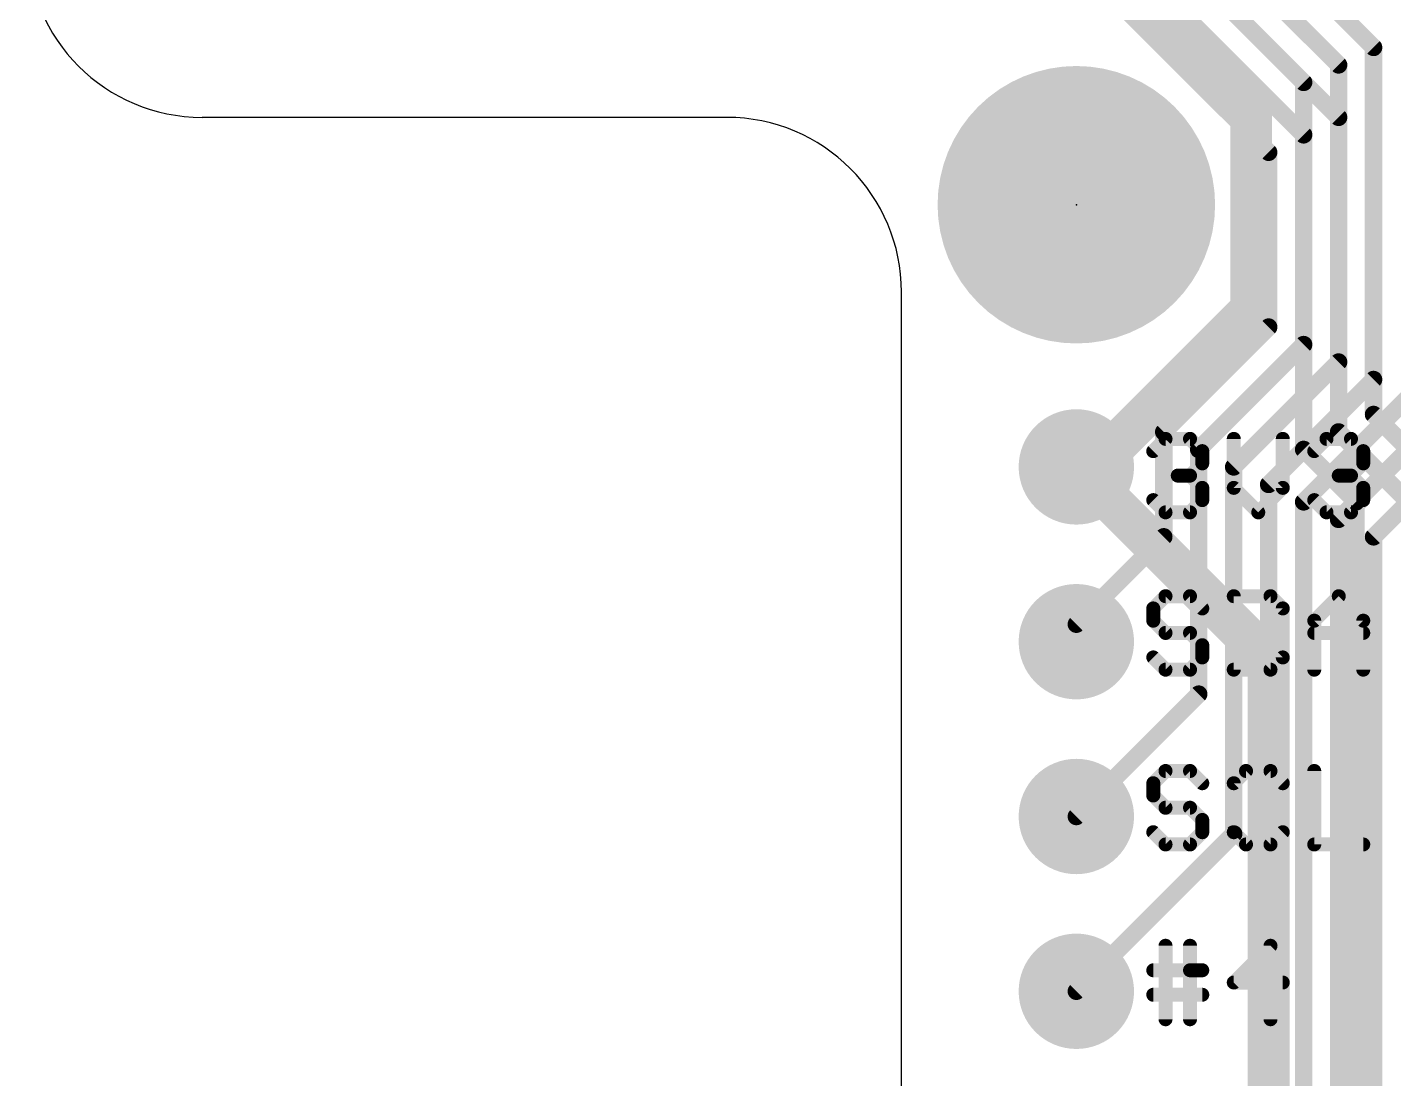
# Model space of a CAD drawing. Extents: x -20.4 to 20.4, y -21.6 to 33.
# Drawn here: x -20.32 to -0.47, y 6.35 to 21.63 of the extents above; entities that cross this region are included whole.
import ezdxf

# ---------------------------------------------------------------- set-up
doc = ezdxf.new("R2010")
doc.units = 0
for name, color, linetype in [('1', 12, 'CONTINUOUS'), ('16', 132, 'CONTINUOUS'), ('17', 110, 'CONTINUOUS'), ('20', 53, 'CONTINUOUS'), ('21', 40, 'CONTINUOUS'), ('23', 53, 'CONTINUOUS'), ('39', 12, 'CONTINUOUS'), ('40', 132, 'CONTINUOUS'), ('41', 12, 'CONTINUOUS'), ('42', 132, 'CONTINUOUS')]:
    doc.layers.add(name, color=color, linetype=linetype)

# ---------------------------------------------------------------- blocks, each defined once
blk = doc.blocks.new('ROUNDP')
at = {"const_width": 0.5}
blk.add_lwpolyline([(0, -0.25, 1), (0, 0.25, 1), (0, -0.25)], format="xyb", dxfattribs=at)

msp = doc.modelspace()

# ---------------------------------------------------------------- linework, layer by layer
at = {"layer": '1', "const_width": 0.254}
for points in [[(-4.064, 23.114), (-1.27, 20.32)], [(-0.762, 21.336), (-2.54, 23.114)], [(-4.318, 22.606), (-1.778, 20.066)], [(-2.286, 19.812), (-4.572, 22.098)], [(-0.762, 16.51), (-0.762, 21.336)], [(-1.27, 16.764), (-1.27, 20.32)], [(-1.778, 17.018), (-1.778, 20.066)], [(-2.286, 17.272), (-2.286, 19.812)], [(-3.81, 15.748), (-2.286, 17.272)], [(-3.302, 15.494), (-1.778, 17.018)], [(-2.794, 15.24), (-1.27, 16.764)], [(-2.286, 14.986), (-0.762, 16.51)], [(-0.254, 16.256), (-1.778, 14.732)], [(0.254, 16.002), (-1.27, 14.478)], [(-3.81, 14.224), (-3.81, 15.748)], [(0.762, 15.748), (-0.762, 14.224)], [(-3.302, 11.938), (-3.302, 15.494)], [(-2.794, 9.906), (-2.794, 15.24)], [(-2.286, 5.334), (-2.286, 14.986)], [(-1.778, 14.732), (-1.778, 3.302)], [(-1.27, 1.27), (-1.27, 14.478)], [(-5.08, 12.954), (-3.81, 14.224)], [(-0.762, 14.224), (-0.762, -1.27)], [(-5.08, 12.7), (-5.08, 12.954)], [(-5.08, 10.16), (-3.302, 11.938)], [(-5.08, 7.62), (-2.794, 9.906)]]:
    msp.add_lwpolyline(points, dxfattribs=at)
at = {"layer": '1', "const_width": 0.127}
for points in [[(-0.6985, 21.336, 1), (-0.8255, 21.336)], [(-0.8069, 21.2911, 1), (-0.7171, 21.3809)], [(-1.2065, 20.32, 1), (-1.3335, 20.32)], [(-1.3149, 20.2751, 1), (-1.2251, 20.3649)], [(-1.7145, 20.066, 1), (-1.8415, 20.066)], [(-1.8229, 20.0211, 1), (-1.7331, 20.1109)], [(-2.2225, 19.812, 1), (-2.3495, 19.812)], [(-2.3309, 19.7671, 1), (-2.2411, 19.8569)], [(-2.3495, 17.272, 1), (-2.2225, 17.272)], [(-2.2411, 17.2271, 1), (-2.3309, 17.3169)], [(-1.8415, 17.018, 1), (-1.7145, 17.018)], [(-1.7331, 16.9731, 1), (-1.8229, 17.0629)], [(-1.2251, 16.7191, 1), (-1.3149, 16.8089)], [(-1.3335, 16.764, 1), (-1.2065, 16.764)], [(-0.8255, 16.51, 1), (-0.6985, 16.51)], [(-0.7171, 16.4651, 1), (-0.8069, 16.5549)], [(-3.7465, 15.748, 1), (-3.8735, 15.748)], [(-3.8549, 15.7929, 1), (-3.7651, 15.7031)], [(-3.2385, 15.494, 1), (-3.3655, 15.494)], [(-3.3469, 15.5389, 1), (-3.2571, 15.4491)], [(-2.7305, 15.24, 1), (-2.8575, 15.24)], [(-2.8389, 15.2849, 1), (-2.7491, 15.1951)], [(-2.2225, 14.986, 1), (-2.3495, 14.986)], [(-2.3309, 15.0309, 1), (-2.2411, 14.9411)], [(-1.7145, 14.732, 1), (-1.8415, 14.732)], [(-1.8229, 14.7769, 1), (-1.7331, 14.6871)], [(-1.2065, 14.478, 1), (-1.3335, 14.478)], [(-1.3149, 14.5229, 1), (-1.2251, 14.4331)], [(-3.7651, 14.1791, 1), (-3.8549, 14.2689)], [(-0.6985, 14.224, 1), (-0.8255, 14.224)], [(-0.8069, 14.2689, 1), (-0.7171, 14.1791)], [(-3.8735, 14.224, 1), (-3.7465, 14.224)], [(-5.0165, 12.954, 1), (-5.1435, 12.954)], [(-5.1249, 12.9989, 1), (-5.0351, 12.9091)], [(-5.1435, 12.7, 1), (-5.0165, 12.7)], [(-3.3655, 11.938, 1), (-3.2385, 11.938)], [(-3.2571, 11.8931, 1), (-3.3469, 11.9829)], [(-5.1249, 10.2049, 1), (-5.0351, 10.1151)], [(-2.8575, 9.906, 1), (-2.7305, 9.906)], [(-2.7491, 9.8611, 1), (-2.8389, 9.9509)], [(-5.1249, 7.6649, 1), (-5.0351, 7.5751)]]:
    msp.add_lwpolyline(points, format="xyb", dxfattribs=at)
at = {"layer": '16'}
for points, const_width in [([(-3.81, 24.384), (-0.762, 21.336)], 0.254), ([(-4.064, 23.876), (-1.27, 21.082)], 0.254), ([(-3.81, 22.86), (-1.778, 20.828)], 0.254), ([(-4.064, 22.098), (-2.54, 20.574)], 0.6096), ([(-0.762, 21.336), (-0.762, 16.002)], 0.254), ([(-1.27, 21.082), (-1.27, 15.748)], 0.254), ([(-2.54, 20.574), (-2.54, 17.526)], 0.6096), ([(-1.778, 20.828), (-1.778, 15.494)], 0.254), ([(-2.54, 17.526), (-4.826, 15.24)], 0.6096), ([(-0.762, 16.002), (0.254, 14.986)], 0.254), ([(-1.27, 15.748), (-0.254, 14.732)], 0.254), ([(-4.826, 15.24), (-5.08, 15.24)], 0.6096), ([(-5.08, 15.24), (-2.286, 12.446)], 0.6096), ([(-1.778, 15.494), (-1.016, 14.732)], 0.254), ([(-1.016, 14.732), (-1.016, -4.572)], 0.254), ([(-2.286, 12.446), (-2.286, -1.524)], 0.6096)]:
    msp.add_lwpolyline(points, dxfattribs=dict(at, const_width=const_width))
for points, const_width in [([(-0.6985, 21.336, 1), (-0.8255, 21.336)], 0.127), ([(-0.8069, 21.2911, 1), (-0.7171, 21.3809)], 0.127), ([(-1.2065, 21.082, 1), (-1.3335, 21.082)], 0.127), ([(-1.3149, 21.0371, 1), (-1.2251, 21.1269)], 0.127), ([(-2.3876, 20.574, 1), (-2.6924, 20.574)], 0.3048), ([(-1.7145, 20.828, 1), (-1.8415, 20.828)], 0.127), ([(-1.8229, 20.7831, 1), (-1.7331, 20.8729)], 0.127), ([(-2.6478, 20.4662, 1), (-2.4322, 20.6818)], 0.3048), ([(-2.6924, 17.526, 1), (-2.3876, 17.526)], 0.3048), ([(-2.4322, 17.4182, 1), (-2.6478, 17.6338)], 0.3048), ([(-0.7171, 16.0469, 1), (-0.8069, 15.9571)], 0.127), ([(-0.8255, 16.002, 1), (-0.6985, 16.002)], 0.127), ([(-1.2251, 15.7929, 1), (-1.3149, 15.7031)], 0.127), ([(-1.3335, 15.748, 1), (-1.2065, 15.748)], 0.127), ([(-4.9722, 15.3478, 1), (-5.1878, 15.1322)], 0.3048), ([(-5.08, 15.3924, 1), (-5.08, 15.0876)], 0.3048), ([(-4.9338, 15.3478, 1), (-4.7182, 15.1322)], 0.3048), ([(-4.826, 15.0876, 1), (-4.826, 15.3924)], 0.3048), ([(-1.7331, 15.5389, 1), (-1.8229, 15.4491)], 0.127), ([(-1.8415, 15.494, 1), (-1.7145, 15.494)], 0.127), ([(-0.9525, 14.732, 1), (-1.0795, 14.732)], 0.127), ([(-1.0609, 14.6871, 1), (-0.9711, 14.7769)], 0.127), ([(-2.1336, 12.446, 1), (-2.4384, 12.446)], 0.3048), ([(-2.3938, 12.3382, 1), (-2.1782, 12.5538)], 0.3048)]:
    msp.add_lwpolyline(points, format="xyb", dxfattribs=dict(at, const_width=const_width))
at = {"layer": '20'}
for p, q in [((-10.16, 20.32), (-17.78, 20.32)), ((-7.62, -19.05), (-7.62, 17.78))]:
    msp.add_line(p, q, dxfattribs=at)
for centre, start, end in [((-17.78, 22.86), 180, 270), ((-10.16, 17.78), 0, 90)]:
    msp.add_arc(centre, 2.54, start, end, dxfattribs=at)
at = {"layer": '21'}
for points, const_width in [([(-5.08, 17.3, 1), (-5.08, 20.8, 1), (-5.08, 17.3)], 0.2032), ([(-3.7845, 15.6981, 1), (-3.7845, 15.5965)], 0.1016), ([(-3.7485, 15.6114, 1), (-3.8204, 15.6832)], 0.1016), ([(-3.3926, 15.6832, 1), (-3.4645, 15.6114)], 0.1016), ([(-3.4285, 15.5965, 1), (-3.4285, 15.6981)], 0.1016), ([(-2.7422, 15.6473, 1), (-2.8438, 15.6473)], 0.1016), ([(-2.0304, 15.6473, 1), (-2.132, 15.6473)], 0.1016), ([(-1.4457, 15.6981, 1), (-1.4457, 15.5965)], 0.1016), ([(-1.4097, 15.6114, 1), (-1.4816, 15.6832)], 0.1016), ([(-1.0538, 15.6832, 1), (-1.1257, 15.6114)], 0.1016), ([(-1.0897, 15.5965, 1), (-1.0897, 15.6981)], 0.1016), ([(-3.9983, 15.5053, 1), (-3.9265, 15.4334)], 0.1016), ([(-3.1998, 15.4694, 1), (-3.3014, 15.4694)], 0.1016), ([(-3.2865, 15.4334, 1), (-3.2147, 15.5053)], 0.1016), ([(-1.6595, 15.5053, 1), (-1.5877, 15.4334)], 0.1016), ([(-0.861, 15.4694, 1), (-0.9626, 15.4694)], 0.1016), ([(-0.9477, 15.4334, 1), (-0.8759, 15.5053)], 0.1016), ([(-3.3014, 15.2914, 1), (-3.1998, 15.2914)], 0.1016), ([(-3.2147, 15.2555, 1), (-3.2865, 15.3273)], 0.1016), ([(-0.9626, 15.2914, 1), (-0.861, 15.2914)], 0.1016), ([(-0.8759, 15.2555, 1), (-0.9477, 15.3273)], 0.1016), ([(-3.6065, 15.1643, 1), (-3.6065, 15.0627)], 0.1016), ([(-3.3926, 15.1494, 1), (-3.4645, 15.0775)], 0.1016), ([(-3.4645, 15.1494, 1), (-3.3926, 15.0775)], 0.1016), ([(-3.4285, 15.0627, 1), (-3.4285, 15.1643)], 0.1016), ([(-1.2677, 15.1643, 1), (-1.2677, 15.0627)], 0.1016), ([(-1.0538, 15.1494, 1), (-1.1257, 15.0775)], 0.1016), ([(-1.1257, 15.1494, 1), (-1.0538, 15.0775)], 0.1016), ([(-1.0897, 15.0627, 1), (-1.0897, 15.1643)], 0.1016), ([(-3.1998, 14.9355, 1), (-3.3014, 14.9355)], 0.1016), ([(-3.2865, 14.8996, 1), (-3.2147, 14.9714)], 0.1016), ([(-2.7571, 14.9714, 1), (-2.8289, 14.8996)], 0.1016), ([(-2.8438, 14.9355, 1), (-2.7422, 14.9355)], 0.1016), ([(-2.132, 14.9355, 1), (-2.0304, 14.9355)], 0.1016), ([(-2.0453, 14.8996, 1), (-2.1171, 14.9714)], 0.1016), ([(-0.861, 14.9355, 1), (-0.9626, 14.9355)], 0.1016), ([(-0.9477, 14.8996, 1), (-0.8759, 14.9714)], 0.1016), ([(-3.9265, 14.7935, 1), (-3.9983, 14.7216)], 0.1016), ([(-3.3014, 14.7576, 1), (-3.1998, 14.7576)], 0.1016), ([(-3.2147, 14.7216, 1), (-3.2865, 14.7935)], 0.1016), ([(-1.5877, 14.7935, 1), (-1.6595, 14.7216)], 0.1016), ([(-0.9626, 14.7576, 1), (-0.861, 14.7576)], 0.1016), ([(-0.8759, 14.7216, 1), (-0.9477, 14.7935)], 0.1016), ([(-3.7845, 14.6304, 1), (-3.7845, 14.5288)], 0.1016), ([(-3.8204, 14.5437, 1), (-3.7485, 14.6155)], 0.1016), ([(-3.4645, 14.6155, 1), (-3.3926, 14.5437)], 0.1016), ([(-3.4285, 14.5288, 1), (-3.4285, 14.6304)], 0.1016), ([(-2.473, 14.6155, 1), (-2.4012, 14.5437)], 0.1016), ([(-2.473, 14.5437, 1), (-2.4012, 14.6155)], 0.1016), ([(-1.4457, 14.6304, 1), (-1.4457, 14.5288)], 0.1016), ([(-1.4816, 14.5437, 1), (-1.4097, 14.6155)], 0.1016), ([(-1.1257, 14.6155, 1), (-1.0538, 14.5437)], 0.1016), ([(-1.0897, 14.5288, 1), (-1.0897, 14.6304)], 0.1016), ([(-3.7845, 13.4121, 1), (-3.7845, 13.3105)], 0.1016), ([(-3.7485, 13.3254, 1), (-3.8204, 13.3972)], 0.1016), ([(-3.3926, 13.3972, 1), (-3.4645, 13.3254)], 0.1016), ([(-3.4285, 13.3105, 1), (-3.4285, 13.4121)], 0.1016), ([(-2.7422, 13.3613, 1), (-2.8438, 13.3613)], 0.1016), ([(-2.793, 13.4121, 1), (-2.793, 13.3105)], 0.1016), ([(-2.2232, 13.3972, 1), (-2.2951, 13.3254)], 0.1016), ([(-2.2591, 13.3105, 1), (-2.2591, 13.4121)], 0.1016), ([(-1.2318, 13.3972, 1), (-1.3036, 13.3254)], 0.1016), ([(-1.2318, 13.3254, 1), (-1.3036, 13.3972)], 0.1016), ([(-3.9116, 13.1834, 1), (-4.0132, 13.1834)], 0.1016), ([(-3.9983, 13.2193, 1), (-3.9265, 13.1474)], 0.1016), ([(-3.9265, 13.0413, 1), (-3.9983, 12.9695)], 0.1016), ([(-3.2865, 13.1474, 1), (-3.2147, 13.2193)], 0.1016), ([(-2.0304, 13.1834, 1), (-2.132, 13.1834)], 0.1016), ([(-2.1171, 13.1474, 1), (-2.0453, 13.2193)], 0.1016), ([(-1.5728, 13.0054, 1), (-1.6744, 13.0054)], 0.1016), ([(-0.861, 13.0054, 1), (-0.9626, 13.0054)], 0.1016), ([(-4.0132, 13.0054, 1), (-3.9116, 13.0054)], 0.1016), ([(-3.7845, 12.8783, 1), (-3.7845, 12.7767)], 0.1016), ([(-3.8204, 12.7915, 1), (-3.7485, 12.8634)], 0.1016), ([(-3.3926, 12.8634, 1), (-3.4645, 12.7915)], 0.1016), ([(-3.4285, 12.7767, 1), (-3.4285, 12.8783)], 0.1016), ([(-1.6595, 13.0413, 1), (-1.5877, 12.9695)], 0.1016), ([(-1.6236, 12.8783, 1), (-1.6236, 12.7767)], 0.1016), ([(-0.9477, 12.9695, 1), (-0.8759, 13.0413)], 0.1016), ([(-0.9118, 12.7767, 1), (-0.9118, 12.8783)], 0.1016), ([(-3.1998, 12.6495, 1), (-3.3014, 12.6495)], 0.1016), ([(-3.2865, 12.6136, 1), (-3.2147, 12.6854)], 0.1016), ([(-3.9265, 12.5075, 1), (-3.9983, 12.4356)], 0.1016), ([(-3.3014, 12.4716, 1), (-3.1998, 12.4716)], 0.1016), ([(-3.2147, 12.4356, 1), (-3.2865, 12.5075)], 0.1016), ([(-2.132, 12.4716, 1), (-2.0304, 12.4716)], 0.1016), ([(-2.0453, 12.4356, 1), (-2.1171, 12.5075)], 0.1016), ([(-3.7845, 12.3444, 1), (-3.7845, 12.2428)], 0.1016), ([(-3.8204, 12.2577, 1), (-3.7485, 12.3295)], 0.1016), ([(-3.4645, 12.3295, 1), (-3.3926, 12.2577)], 0.1016), ([(-3.4285, 12.2428, 1), (-3.4285, 12.3444)], 0.1016), ([(-2.793, 12.3444, 1), (-2.793, 12.2428)], 0.1016), ([(-2.8438, 12.2936, 1), (-2.7422, 12.2936)], 0.1016), ([(-2.2951, 12.3295, 1), (-2.2232, 12.2577)], 0.1016), ([(-2.2591, 12.2428, 1), (-2.2591, 12.3444)], 0.1016), ([(-1.6744, 12.2936, 1), (-1.5728, 12.2936)], 0.1016), ([(-0.9626, 12.2936, 1), (-0.861, 12.2936)], 0.1016), ([(-3.7845, 10.8721, 1), (-3.7845, 10.7705)], 0.1016), ([(-3.7485, 10.7854, 1), (-3.8204, 10.8572)], 0.1016), ([(-3.3926, 10.8572, 1), (-3.4645, 10.7854)], 0.1016), ([(-3.4285, 10.7705, 1), (-3.4285, 10.8721)], 0.1016), ([(-2.6151, 10.8721, 1), (-2.6151, 10.7705)], 0.1016), ([(-2.5791, 10.7854, 1), (-2.651, 10.8572)], 0.1016), ([(-2.2232, 10.8572, 1), (-2.2951, 10.7854)], 0.1016), ([(-2.2591, 10.7705, 1), (-2.2591, 10.8721)], 0.1016), ([(-1.5728, 10.8213, 1), (-1.6744, 10.8213)], 0.1016), ([(-3.9116, 10.6434, 1), (-4.0132, 10.6434)], 0.1016), ([(-3.9983, 10.6793, 1), (-3.9265, 10.6074)], 0.1016), ([(-3.2865, 10.6074, 1), (-3.2147, 10.6793)], 0.1016), ([(-2.7422, 10.6434, 1), (-2.8438, 10.6434)], 0.1016), ([(-2.8289, 10.6793, 1), (-2.7571, 10.6074)], 0.1016), ([(-2.1171, 10.6074, 1), (-2.0453, 10.6793)], 0.1016), ([(-3.9265, 10.5013, 1), (-3.9983, 10.4295)], 0.1016), ([(-4.0132, 10.4654, 1), (-3.9116, 10.4654)], 0.1016), ([(-3.7845, 10.3383, 1), (-3.7845, 10.2367)], 0.1016), ([(-3.8204, 10.2515, 1), (-3.7485, 10.3234)], 0.1016), ([(-3.3926, 10.3234, 1), (-3.4645, 10.2515)], 0.1016), ([(-3.4285, 10.2367, 1), (-3.4285, 10.3383)], 0.1016), ([(-3.1998, 10.1095, 1), (-3.3014, 10.1095)], 0.1016), ([(-3.2865, 10.0736, 1), (-3.2147, 10.1454)], 0.1016), ([(-3.9265, 9.9675, 1), (-3.9983, 9.8956)], 0.1016), ([(-3.3014, 9.9315, 1), (-3.1998, 9.9315)], 0.1016), ([(-3.2147, 9.8956, 1), (-3.2865, 9.9675)], 0.1016), ([(-2.7571, 9.9675, 1), (-2.8289, 9.8956)], 0.1016), ([(-2.8438, 9.9315, 1), (-2.7422, 9.9315)], 0.1016), ([(-2.0453, 9.8956, 1), (-2.1171, 9.9675)], 0.1016), ([(-3.7845, 9.8044, 1), (-3.7845, 9.7028)], 0.1016), ([(-3.8204, 9.7177, 1), (-3.7485, 9.7895)], 0.1016), ([(-3.4645, 9.7895, 1), (-3.3926, 9.7177)], 0.1016), ([(-3.4285, 9.7028, 1), (-3.4285, 9.8044)], 0.1016), ([(-2.6151, 9.8044, 1), (-2.6151, 9.7028)], 0.1016), ([(-2.651, 9.7177, 1), (-2.5791, 9.7895)], 0.1016), ([(-2.2951, 9.7895, 1), (-2.2232, 9.7177)], 0.1016), ([(-2.2591, 9.7028, 1), (-2.2591, 9.8044)], 0.1016), ([(-1.6236, 9.8044, 1), (-1.6236, 9.7028)], 0.1016), ([(-1.6744, 9.7536, 1), (-1.5728, 9.7536)], 0.1016), ([(-0.9118, 9.7028, 1), (-0.9118, 9.8044)], 0.1016), ([(-3.7336, 8.2813, 1), (-3.8353, 8.2813)], 0.1016), ([(-3.3777, 8.2813, 1), (-3.4793, 8.2813)], 0.1016), ([(-2.2083, 8.2813, 1), (-2.3099, 8.2813)], 0.1016), ([(-2.2232, 8.2454, 1), (-2.2951, 8.3172)], 0.1016), ([(-3.9624, 7.9762, 1), (-3.9624, 7.8746)], 0.1016), ([(-3.4285, 7.9762, 1), (-3.4285, 7.8746)], 0.1016), ([(-3.4285, 7.8746, 1), (-3.4285, 7.9762)], 0.1016), ([(-3.2506, 7.8746, 1), (-3.2506, 7.9762)], 0.1016), ([(-2.793, 7.7983, 1), (-2.793, 7.6967)], 0.1016), ([(-2.8289, 7.7834, 1), (-2.7571, 7.7115)], 0.1016), ([(-2.0812, 7.6967, 1), (-2.0812, 7.7983)], 0.1016), ([(-3.9624, 7.6203, 1), (-3.9624, 7.5187)], 0.1016), ([(-3.2506, 7.5187, 1), (-3.2506, 7.6203)], 0.1016), ([(-3.8353, 7.2136, 1), (-3.7336, 7.2136)], 0.1016), ([(-3.4793, 7.2136, 1), (-3.3777, 7.2136)], 0.1016), ([(-2.3099, 7.2136, 1), (-2.2083, 7.2136)], 0.1016)]:
    msp.add_lwpolyline(points, format="xyb", dxfattribs=dict(at, const_width=const_width))
at = {"layer": '21', "const_width": 0.2032}
for points in [[(-3.9624, 15.4694), (-3.7845, 15.6473)], [(-3.7845, 15.6473), (-3.4285, 15.6473)], [(-3.4285, 15.6473), (-3.2506, 15.4694)], [(-2.793, 15.6473), (-2.793, 14.9355)], [(-2.0812, 14.9355), (-2.0812, 15.6473)], [(-1.6236, 15.4694), (-1.4457, 15.6473)], [(-1.4457, 15.6473), (-1.0897, 15.6473)], [(-1.0897, 15.6473), (-0.9118, 15.4694)], [(-3.2506, 15.4694), (-3.2506, 15.2914)], [(-0.9118, 15.4694), (-0.9118, 15.2914)], [(-3.2506, 15.2914), (-3.4285, 15.1135)], [(-0.9118, 15.2914), (-1.0897, 15.1135)], [(-3.4285, 15.1135), (-3.6065, 15.1135)], [(-3.4285, 15.1135), (-3.2506, 14.9355)], [(-1.0897, 15.1135), (-1.2677, 15.1135)], [(-1.0897, 15.1135), (-0.9118, 14.9355)], [(-3.2506, 14.9355), (-3.2506, 14.7576)], [(-2.793, 14.9355), (-2.4371, 14.5796)], [(-2.4371, 14.5796), (-2.0812, 14.9355)], [(-0.9118, 14.9355), (-0.9118, 14.7576)], [(-3.7845, 14.5796), (-3.9624, 14.7576)], [(-3.2506, 14.7576), (-3.4285, 14.5796)], [(-1.4457, 14.5796), (-1.6236, 14.7576)], [(-0.9118, 14.7576), (-1.0897, 14.5796)], [(-3.4285, 14.5796), (-3.7845, 14.5796)], [(-1.0897, 14.5796), (-1.4457, 14.5796)], [(-3.7845, 13.3613), (-3.9624, 13.1834)], [(-3.4285, 13.3613), (-3.7845, 13.3613)], [(-3.2506, 13.1834), (-3.4285, 13.3613)], [(-2.793, 13.3613), (-2.793, 12.2936)], [(-2.2591, 13.3613), (-2.793, 13.3613)], [(-2.0812, 13.1834), (-2.2591, 13.3613)], [(-1.6236, 13.0054), (-1.2677, 13.3613)], [(-1.2677, 13.3613), (-0.9118, 13.0054)], [(-3.9624, 13.1834), (-3.9624, 13.0054)], [(-3.9624, 13.0054), (-3.7845, 12.8275)], [(-2.0812, 12.4716), (-2.0812, 13.1834)], [(-1.6236, 12.2936), (-1.6236, 13.0054)], [(-0.9118, 13.0054), (-0.9118, 12.2936)], [(-3.7845, 12.8275), (-3.4285, 12.8275)], [(-3.4285, 12.8275), (-3.2506, 12.6495)], [(-1.6236, 12.8275), (-0.9118, 12.8275)], [(-3.2506, 12.6495), (-3.2506, 12.4716)], [(-3.7845, 12.2936), (-3.9624, 12.4716)], [(-3.2506, 12.4716), (-3.4285, 12.2936)], [(-2.2591, 12.2936), (-2.0812, 12.4716)], [(-3.4285, 12.2936), (-3.7845, 12.2936)], [(-2.793, 12.2936), (-2.2591, 12.2936)], [(-3.7845, 10.8213), (-3.9624, 10.6434)], [(-3.4285, 10.8213), (-3.7845, 10.8213)], [(-3.2506, 10.6434), (-3.4285, 10.8213)], [(-2.6151, 10.8213), (-2.793, 10.6434)], [(-2.2591, 10.8213), (-2.6151, 10.8213)], [(-2.0812, 10.6434), (-2.2591, 10.8213)], [(-1.6236, 10.8213), (-1.6236, 9.7536)], [(-3.9624, 10.6434), (-3.9624, 10.4654)], [(-2.793, 10.6434), (-2.793, 9.9315)], [(-3.9624, 10.4654), (-3.7845, 10.2875)], [(-3.7845, 10.2875), (-3.4285, 10.2875)], [(-3.4285, 10.2875), (-3.2506, 10.1095)], [(-3.2506, 10.1095), (-3.2506, 9.9315)], [(-3.7845, 9.7536), (-3.9624, 9.9315)], [(-3.2506, 9.9315), (-3.4285, 9.7536)], [(-2.793, 9.9315), (-2.6151, 9.7536)], [(-2.2591, 9.7536), (-2.0812, 9.9315)], [(-3.4285, 9.7536), (-3.7845, 9.7536)], [(-2.6151, 9.7536), (-2.2591, 9.7536)], [(-1.6236, 9.7536), (-0.9118, 9.7536)], [(-3.7845, 7.2136), (-3.7845, 8.2813)], [(-3.4285, 8.2813), (-3.4285, 7.2136)], [(-2.2591, 8.2813), (-2.793, 7.7475)], [(-2.2591, 7.2136), (-2.2591, 8.2813)], [(-3.9624, 7.9254), (-3.4285, 7.9254)], [(-3.4285, 7.9254), (-3.2506, 7.9254)], [(-2.793, 7.7475), (-2.0812, 7.7475)], [(-3.9624, 7.5695), (-3.2506, 7.5695)]]:
    msp.add_lwpolyline(points, dxfattribs=at)
at = {"layer": '23'}
msp.add_point((-5.08, 19.05), dxfattribs=at)
at = {"layer": '39', "const_width": 2.032}
msp.add_lwpolyline([(-5.08, 18.05, 1), (-5.08, 20.05, 1), (-5.08, 18.05)], format="xyb", dxfattribs=at)
at = {"layer": '40', "const_width": 2.032}
msp.add_lwpolyline([(-5.08, 18.05, 1), (-5.08, 20.05, 1), (-5.08, 18.05)], format="xyb", dxfattribs=at)
at = {"layer": '41', "const_width": 2.032}
msp.add_lwpolyline([(-5.08, 18.05, 1), (-5.08, 20.05, 1), (-5.08, 18.05)], format="xyb", dxfattribs=at)
at = {"layer": '42', "const_width": 2.032}
msp.add_lwpolyline([(-5.08, 18.05, 1), (-5.08, 20.05, 1), (-5.08, 18.05)], format="xyb", dxfattribs=at)

# ---------------------------------------------------------------- block references
at = {"layer": '17'}
for p, xscale, yscale in [((-5.08, 19.05), 3.2, 3.2), ((-5.08, 19.05), 3.2, 3.2), ((-5.08, 15.24), 1.6764, 1.6764), ((-5.08, 15.24), 1.6764, 1.6764), ((-5.08, 12.7), 1.6764, 1.6764), ((-5.08, 12.7), 1.6764, 1.6764), ((-5.08, 10.16), 1.6764, 1.6764), ((-5.08, 10.16), 1.6764, 1.6764), ((-5.08, 7.62), 1.6764, 1.6764), ((-5.08, 7.62), 1.6764, 1.6764)]:
    msp.add_blockref('ROUNDP', p, dxfattribs=dict(at, xscale=xscale, yscale=yscale))

doc.saveas('drawing.dxf')
